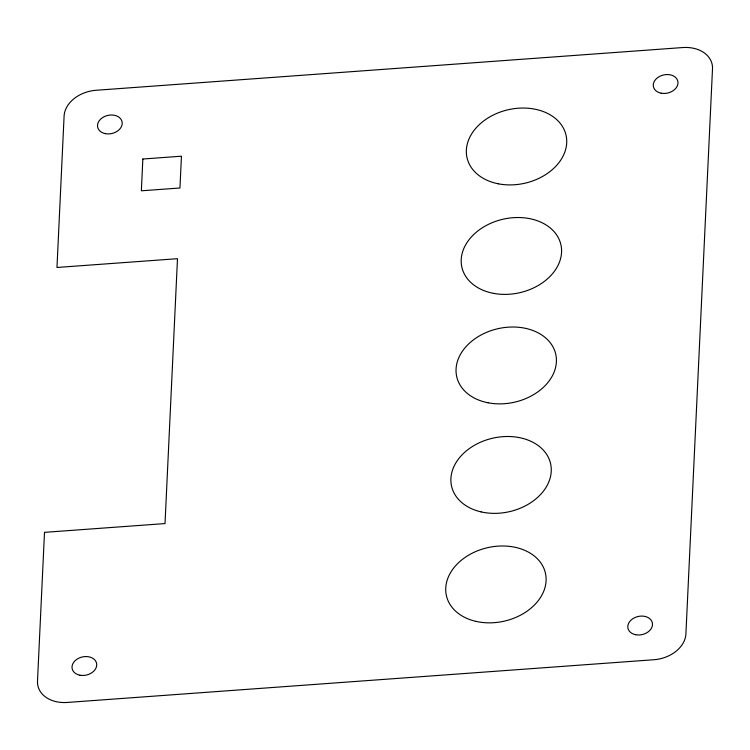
<?xml version="1.0" encoding="UTF-8"?>
<svg xmlns="http://www.w3.org/2000/svg" width="750" height="750" viewBox="0 0 750 750"><rect width="100%" height="100%" fill="white"/><g stroke="black" fill="none" stroke-linecap="round" stroke-linejoin="round"><path stroke-width="1.12" d="M44.503 532.35L37.5 681.15A31.247 23.184 -12.9 0 0 67.266 702.45L653.916 659.728A31.247 23.184 -12.9 0 0 685.903 633.938L712.5 68.85A31.247 23.184 -12.9 0 0 682.734 47.55L96.084 90.272A31.247 23.184 -12.9 0 0 64.097 116.062L56.972 267.469L177.487 258.694L165.019 523.575L44.503 532.35M142.847 159.019L141.356 190.8L179.944 187.997L181.444 156.206L142.847 159.019M475.856 621.356A50.775 37.678 -12.9 0 0 545.803 575.147A50.775 37.678 -12.9 0 0 466.088 556.753A50.775 37.678 -12.9 0 0 475.856 621.356M79.884 675.197A12.497 9.272 -12.9 0 0 96.581 663.356A12.497 9.272 -12.9 0 0 76.631 659.466A12.497 9.272 -12.9 0 0 79.884 675.197M481.069 511.884A50.775 37.678 -12.9 0 0 550.95 465.609A50.775 37.678 -12.9 0 0 471.188 447.3A50.775 37.678 -12.9 0 0 481.069 511.884M105.375 133.65A12.497 9.272 -12.9 0 0 122.072 121.809A12.497 9.272 -12.9 0 0 102.122 117.919A12.497 9.272 -12.9 0 0 105.375 133.65M661.153 93.188A12.497 9.272 -12.9 0 0 677.85 81.347A12.497 9.272 -12.9 0 0 657.9 77.456A12.497 9.272 -12.9 0 0 661.153 93.188M635.662 634.725A12.497 9.272 -12.9 0 0 652.359 622.894A12.497 9.272 -12.9 0 0 632.409 618.994A12.497 9.272 -12.9 0 0 635.662 634.725M498.263 183.797A50.775 37.678 -12.9 0 0 566.166 135.769A50.775 37.678 -12.9 0 0 485.166 119.859A50.775 37.678 -12.9 0 0 498.263 183.797M493.491 293.353A50.775 37.678 -12.9 0 0 560.953 244.959A50.775 37.678 -12.9 0 0 479.7 229.566A50.775 37.678 -12.9 0 0 493.491 293.353M488.025 402.778A50.775 37.678 -12.9 0 0 555.844 354.684A50.775 37.678 -12.9 0 0 474.806 338.869A50.775 37.678 -12.9 0 0 488.025 402.778"/></g></svg>
